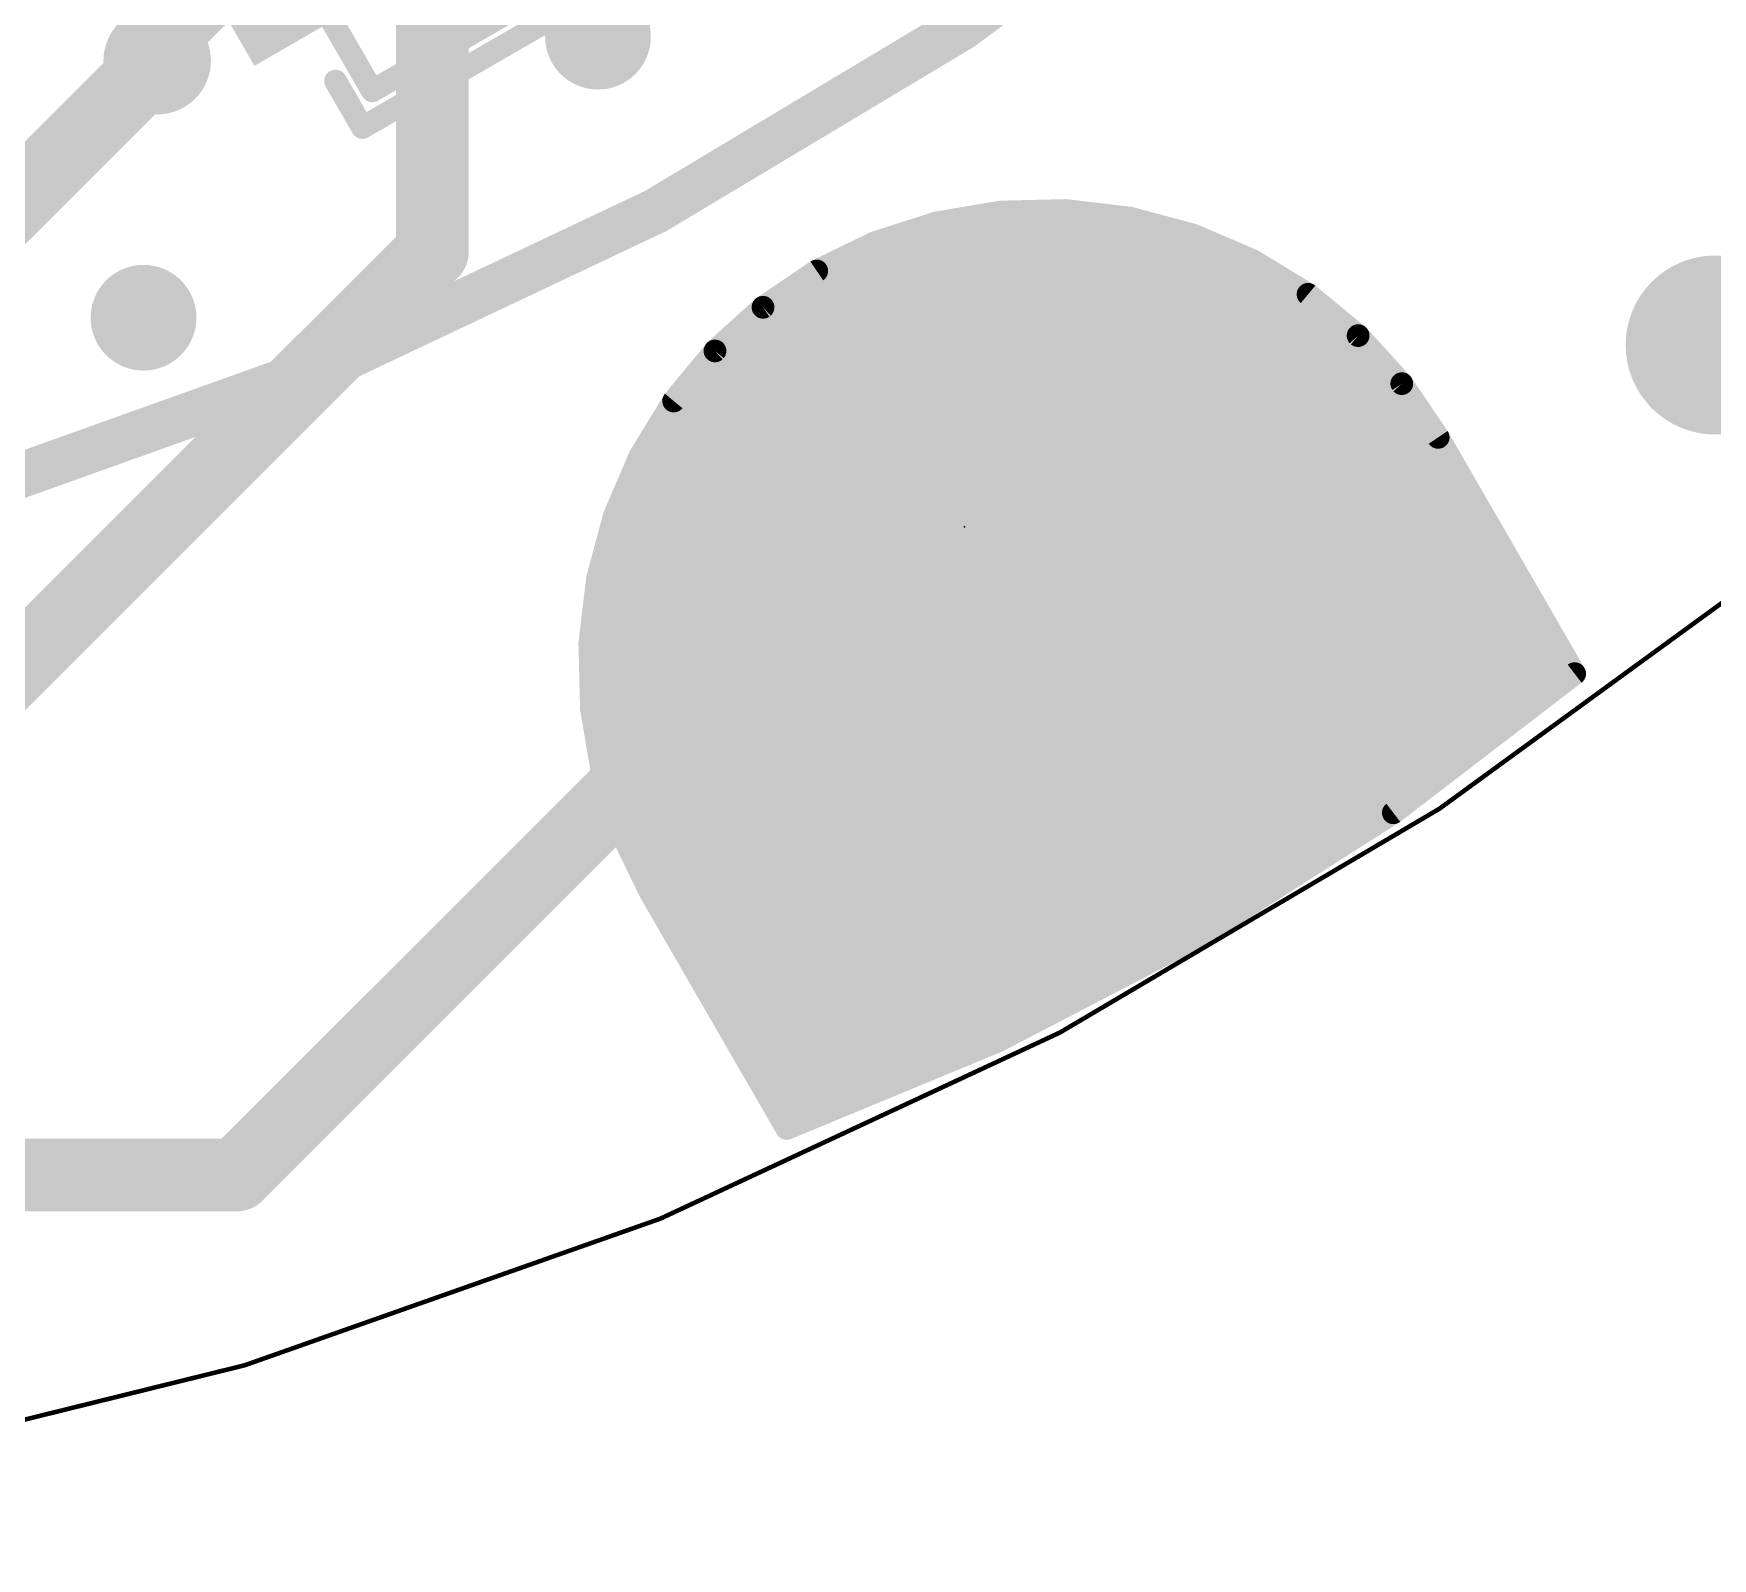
# Model space of a CAD drawing. Extents: x -25.4 to 25.4, y -26.7 to 25.8.
# Drawn here: x 6.1 to 15.48, y -25.45 to -16.93 of the extents above; entities that cross this region are included whole.
import ezdxf

# ---------------------------------------------------------------- set-up
doc = ezdxf.new("R2010")
doc.units = 0
for name, color, linetype in [('1', 12, 'CONTINUOUS'), ('16', 5, 'CONTINUOUS'), ('17', 110, 'CONTINUOUS'), ('18', 110, 'CONTINUOUS'), ('20', 53, 'CONTINUOUS'), ('21', 53, 'CONTINUOUS'), ('23', 53, 'CONTINUOUS'), ('51', 53, 'CONTINUOUS')]:
    doc.layers.add(name, color=color, linetype=linetype)

# ---------------------------------------------------------------- blocks, each defined once
blk = doc.blocks.new('ROUNDP')
at = {"const_width": 0.5}
blk.add_lwpolyline([(0, -0.25, 1), (0, 0.25, 1), (0, -0.25)], format="xyb", dxfattribs=at)
blk = doc.blocks.new('RECT')
blk.add_solid([(-0.5, -0.5), (0.5, -0.5), (-0.5, 0.5), (0.5, 0.5)])
blk = doc.blocks.new('PIE')
at = {"const_width": 0.5}
blk.add_lwpolyline([(0, -0.25, 1), (0, 0.25, 1), (0, -0.25)], format="xyb", dxfattribs=at)
blk = doc.blocks.new('ROUNDV')
at = {"const_width": 0.5}
blk.add_lwpolyline([(0, -0.25, 1), (0, 0.25, 1), (0, -0.25)], format="xyb", dxfattribs=at)

msp = doc.modelspace()

# ---------------------------------------------------------------- linework, layer by layer
at = {"layer": '1'}
for points, const_width in [([(0, -20.32, 0.4142), (20.32, 0)], 0.254), ([(6.7496, -17.0366, 1), (6.8394, -17.1264)], 0.127), ([(11.5053, -17.8947, 1), (11.5068, -17.9581)], 0.0635), ([(11.5113, -17.9577, 1), (11.5008, -17.8951)], 0.0635), ([(11.8721, -17.8862, 1), (11.8646, -17.9493)], 0.0635), ([(11.8691, -17.9495, 1), (11.8676, -17.886)], 0.0635), ([(12.2364, -17.9301, 1), (12.22, -17.9915)], 0.0635), ([(12.2244, -17.9923, 1), (12.232, -17.9293)], 0.0635), ([(11.0001, -18.0023, 1), (11.0001, -18.0658)], 0.0635), ([(11.1434, -17.9552, 1), (11.1539, -18.0178)], 0.0635), ([(11.1583, -18.0167, 1), (11.139, -17.9563)], 0.0635), ([(12.5014, -18.0658, 1), (12.5014, -18.0023)], 0.0635), ([(12.5908, -18.0254, 1), (12.5658, -18.0838)], 0.0635), ([(12.57, -18.0853, 1), (12.5865, -18.0239)], 0.0635), ([(10.7938, -18.0666, 1), (10.8131, -18.1271)], 0.0635), ([(10.8174, -18.1254, 1), (10.7896, -18.0683)], 0.0635), ([(10.6714, -18.1293, 1), (10.6714, -18.1928)], 0.0635), ([(12.8267, -18.1928, 1), (12.8267, -18.1293)], 0.0635), ([(12.9279, -18.1701, 1), (12.8949, -18.2244)], 0.0635), ([(12.8989, -18.2264, 1), (12.9239, -18.1681)], 0.0635), ([(10.429, -18.2563, 1), (10.429, -18.3197)], 0.0635), ([(10.4636, -18.2266, 1), (10.4914, -18.2837)], 0.0635), ([(10.4953, -18.2815, 1), (10.4597, -18.2289)], 0.0635), ([(13.0603, -18.3197, 1), (13.0603, -18.2563)], 0.0635), ([(10.2414, -18.3833, 1), (10.2414, -18.4467)], 0.0635), ([(13.2411, -18.3614, 1), (13.2006, -18.4104)], 0.0635), ([(13.2043, -18.413, 1), (13.2374, -18.3588)], 0.0635), ([(13.2561, -18.4467, 1), (13.2561, -18.3833)], 0.0635), ([(10.1596, -18.432, 1), (10.1952, -18.4846)], 0.0635), ([(10.1987, -18.4818, 1), (10.156, -18.4348)], 0.0635), ([(10.0853, -18.5103, 1), (10.0853, -18.5738)], 0.0635), ([(13.4099, -18.5738, 1), (13.4099, -18.5103)], 0.0635), ([(13.5238, -18.5953, 1), (13.4768, -18.638)], 0.0635), ([(13.4801, -18.6411, 1), (13.5205, -18.5921)], 0.0635), ([(9.8879, -18.6786, 1), (9.9306, -18.7256)], 0.0635), ([(9.9337, -18.7223, 1), (9.8847, -18.6819)], 0.0635), ([(9.9456, -18.6373, 1), (9.9456, -18.7007)], 0.0635), ([(13.5479, -18.7007, 1), (13.5479, -18.6373)], 0.0635), ([(9.8317, -18.7643, 1), (9.8317, -18.8277)], 0.0635), ([(13.6634, -18.8277, 1), (13.6634, -18.7643)], 0.0635), ([(13.7704, -18.867, 1), (13.7178, -18.9026)], 0.0635), ([(13.7206, -18.9061, 1), (13.7676, -18.8634)], 0.0635), ([(9.654, -18.9613, 1), (9.703, -19.0018)], 0.0635), ([(9.7056, -18.9981, 1), (9.6514, -18.965)], 0.0635), ([(9.7268, -18.8913, 1), (9.7268, -18.9548)], 0.0635), ([(13.77, -18.9548, 1), (13.77, -18.8913)], 0.0635), ([(9.6368, -19.0183, 1), (9.6368, -19.0817)], 0.0635), ([(13.8559, -19.0817, 1), (13.8559, -19.0183)], 0.0635), ([(9.5593, -19.1453, 1), (9.5593, -19.2087)], 0.0635), ([(13.9747, -19.169, 1), (13.9197, -19.2008)], 0.0635), ([(13.9419, -19.2087, 1), (13.9419, -19.1453)], 0.0635), ([(13.9209, -19.2027, 1), (13.9735, -19.1671)], 0.0635), ([(9.4843, -19.2723, 1), (9.4843, -19.3358)], 0.0635), ([(9.4627, -19.2745, 1), (9.517, -19.3075)], 0.0635), ([(9.519, -19.3035, 1), (9.4607, -19.2785)], 0.0635), ([(14.016, -19.3358, 1), (14.016, -19.2723)], 0.0635), ([(9.4299, -19.3993, 1), (9.4299, -19.4627)], 0.0635), ([(14.0893, -19.4627, 1), (14.0893, -19.3993)], 0.0635), ([(9.3755, -19.5263, 1), (9.3755, -19.5897)], 0.0635), ([(14.1626, -19.5897, 1), (14.1626, -19.5263)], 0.0635), ([(9.318, -19.6116, 1), (9.3764, -19.6366)], 0.0635), ([(9.3779, -19.6324, 1), (9.3165, -19.6159)], 0.0635), ([(9.3309, -19.6533, 1), (9.3309, -19.7168)], 0.0635), ([(14.2359, -19.7168, 1), (14.2359, -19.6533)], 0.0635), ([(9.2969, -19.7803, 1), (9.2969, -19.8438)], 0.0635), ([(14.3093, -19.8438, 1), (14.3093, -19.7803)], 0.0635), ([(9.2227, -19.966, 1), (9.2841, -19.9824)], 0.0635), ([(9.2849, -19.978, 1), (9.2219, -19.9704)], 0.0635), ([(9.2628, -19.9073, 1), (9.2628, -19.9707)], 0.0635), ([(14.3826, -19.9707, 1), (14.3826, -19.9073)], 0.0635), ([(9.2424, -20.0343, 1), (9.2424, -20.0978)], 0.0635), ([(14.4559, -20.0978, 1), (14.4559, -20.0343)], 0.0635), ([(9.2272, -20.1613, 1), (9.2272, -20.2248)], 0.0635), ([(14.5292, -20.2248, 1), (14.5292, -20.1613)], 0.0635), ([(9.2421, -20.3333, 1), (9.1786, -20.3348)], 0.0635), ([(9.1788, -20.3303, 1), (9.2419, -20.3378)], 0.0635), ([(9.2121, -20.2883, 1), (9.2121, -20.3517)], 0.0635), ([(14.6026, -20.3517, 1), (14.6026, -20.2883)], 0.0635), ([(9.2131, -20.4153, 1), (9.2131, -20.4788)], 0.0635), ([(14.6759, -20.4788, 1), (14.6759, -20.4153)], 0.0635), ([(9.2161, -20.5423, 1), (9.2161, -20.6058)], 0.0635), ([(14.6189, -20.6058, 1), (14.6189, -20.5423)], 0.0635), ([(14.6817, -20.5206, 1), (14.7367, -20.4888)], 0.0635), ([(14.7285, -20.5299, 1), (14.6899, -20.4795)], 0.0635), ([(9.2503, -20.6911, 1), (9.1877, -20.7016)], 0.0635), ([(9.1873, -20.6971, 1), (9.2507, -20.6956)], 0.0635), ([(9.2198, -20.6693, 1), (9.2198, -20.7327)], 0.0635), ([(14.4534, -20.7327, 1), (14.4534, -20.6693)], 0.0635), ([(9.2411, -20.7963, 1), (9.2411, -20.8597)], 0.0635), ([(14.2879, -20.8597, 1), (14.2879, -20.7963)], 0.0635), ([(9.2625, -20.9233, 1), (9.2625, -20.9868)], 0.0635), ([(14.1224, -20.9868, 1), (14.1224, -20.9233)], 0.0635), ([(9.3093, -21.0441, 1), (9.2489, -21.0634)], 0.0635), ([(9.2478, -21.059, 1), (9.3104, -21.0485)], 0.0635), ([(9.2881, -21.0503, 1), (9.2881, -21.1137)], 0.0635), ([(13.9569, -21.1137, 1), (13.9569, -21.0503)], 0.0635), ([(9.3287, -21.1773, 1), (9.3287, -21.2407)], 0.0635), ([(13.7914, -21.2407, 1), (13.7914, -21.1773)], 0.0635), ([(9.3693, -21.3043, 1), (9.3693, -21.3678)], 0.0635), ([(13.6113, -21.3678, 1), (13.6113, -21.3043)], 0.0635), ([(13.6775, -21.2563, 1), (13.7162, -21.3067)], 0.0635), ([(13.7139, -21.3083, 1), (13.6798, -21.2548)], 0.0635), ([(9.418, -21.385, 1), (9.3609, -21.4128)], 0.0635), ([(9.3592, -21.4086, 1), (9.4197, -21.3892)], 0.0635), ([(9.4206, -21.4313, 1), (9.4206, -21.4947)], 0.0635), ([(13.412, -21.4947, 1), (13.412, -21.4313)], 0.0635), ([(9.4823, -21.5583, 1), (9.4823, -21.6217)], 0.0635), ([(13.2126, -21.6217, 1), (13.2126, -21.5583)], 0.0635), ([(9.544, -21.6853, 1), (9.544, -21.7488)], 0.0635), ([(13.0133, -21.7488, 1), (13.0133, -21.6853)], 0.0635), ([(9.5753, -21.709, 1), (9.5203, -21.7408)], 0.0635), ([(9.5192, -21.7388, 1), (9.5764, -21.711)], 0.0635), ([(9.6166, -21.8123, 1), (9.6166, -21.8758)], 0.0635), ([(12.8139, -21.8758, 1), (12.8139, -21.8123)], 0.0635), ([(9.6899, -21.9393, 1), (9.6899, -22.0027)], 0.0635), ([(12.6036, -21.9404, 1), (12.6377, -21.9939)], 0.0635), ([(12.6353, -21.9953, 1), (12.6059, -21.939)], 0.0635), ([(12.6132, -22.0027, 1), (12.6132, -21.9393)], 0.0635), ([(9.7632, -22.0663, 1), (9.7632, -22.1298)], 0.0635), ([(12.3693, -22.1298, 1), (12.3693, -22.0663)], 0.0635), ([(9.8365, -22.1933, 1), (9.8365, -22.2568)], 0.0635), ([(12.1253, -22.2568, 1), (12.1253, -22.1933)], 0.0635), ([(9.9099, -22.3203, 1), (9.9099, -22.3837)], 0.0635), ([(11.8814, -22.3837, 1), (11.8814, -22.3203)], 0.0635), ([(9.9832, -22.4473, 1), (9.9832, -22.5108)], 0.0635), ([(11.4741, -22.5282, 1), (11.5034, -22.5846)], 0.0635), ([(11.5009, -22.5857, 1), (11.4766, -22.5271)], 0.0635), ([(11.6374, -22.5108, 1), (11.6374, -22.4473)], 0.0635), ([(10.0565, -22.5743, 1), (10.0565, -22.6378)], 0.0635), ([(11.369, -22.6378, 1), (11.369, -22.5743)], 0.0635), ([(10.1298, -22.7013, 1), (10.1298, -22.7647)], 0.0635), ([(11.0624, -22.7647, 1), (11.0624, -22.7013)], 0.0635), ([(10.2031, -22.8283, 1), (10.2031, -22.8917)], 0.0635), ([(10.7557, -22.8917, 1), (10.7557, -22.8283)], 0.0635), ([(10.2765, -22.9553, 1), (10.2765, -23.0188)], 0.0635), ([(10.4491, -23.0188, 1), (10.4491, -22.9553)], 0.0635), ([(10.2976, -23.0154, 1), (10.3219, -23.0741)], 0.0635), ([(10.2823, -23.0606, 1), (10.3373, -23.0288)], 0.0635)]:
    msp.add_lwpolyline(points, format="xyb", dxfattribs=dict(at, const_width=const_width))
for points, const_width in [([(7.3842, -16.4918), (6.7945, -17.0815)], 0.254), ([(11.5061, -17.9264), (11.1487, -17.9865)], 0.127), ([(11.8684, -17.9178), (11.5061, -17.9264)], 0.127), ([(12.2282, -17.9608), (11.8684, -17.9178)], 0.127), ([(12.5783, -18.0546), (12.2282, -17.9608)], 0.127), ([(11.1487, -17.9865), (10.8035, -18.0968)], 0.127), ([(11.0001, -18.034), (12.5014, -18.034)], 0.127), ([(12.9114, -18.1973), (12.5783, -18.0546)], 0.127), ([(10.8035, -18.0968), (10.4775, -18.2552)], 0.127), ([(10.6714, -18.161), (12.8267, -18.161)], 0.127), ([(13.2208, -18.3859), (12.9114, -18.1973)], 0.127), ([(10.4775, -18.2552), (10.1774, -18.4583)], 0.127), ([(10.429, -18.288), (13.0603, -18.288)], 0.127), ([(10.2414, -18.415), (13.2561, -18.415)], 0.127), ([(13.5003, -18.6166), (13.2208, -18.3859)], 0.127), ([(10.1774, -18.4583), (9.9092, -18.7021)], 0.127), ([(10.0853, -18.542), (13.4099, -18.542)], 0.127), ([(13.7441, -18.8848), (13.5003, -18.6166)], 0.127), ([(9.9092, -18.7021), (9.6785, -18.9816)], 0.127), ([(9.9456, -18.669), (13.5479, -18.669)], 0.127), ([(9.8317, -18.796), (13.6634, -18.796)], 0.127), ([(13.9472, -19.1849), (13.7441, -18.8848)], 0.127), ([(9.6785, -18.9816), (9.4899, -19.291)], 0.127), ([(9.7268, -18.923), (13.77, -18.923)], 0.127), ([(9.6368, -19.05), (13.8559, -19.05)], 0.127), ([(9.5593, -19.177), (13.9419, -19.177)], 0.127), ([(14.7092, -20.5047), (13.9472, -19.1849)], 0.127), ([(9.4899, -19.291), (9.3472, -19.6241)], 0.127), ([(9.4843, -19.304), (14.016, -19.304)], 0.127), ([(9.4299, -19.431), (14.0893, -19.431)], 0.127), ([(9.3755, -19.558), (14.1626, -19.558)], 0.127), ([(9.3472, -19.6241), (9.2534, -19.9742)], 0.127), ([(9.3309, -19.685), (14.2359, -19.685)], 0.127), ([(9.2969, -19.812), (14.3093, -19.812)], 0.127), ([(9.2534, -19.9742), (9.2104, -20.334)], 0.127), ([(9.2628, -19.939), (14.3826, -19.939)], 0.127), ([(9.2424, -20.066), (14.4559, -20.066)], 0.127), ([(9.2272, -20.193), (14.5292, -20.193)], 0.127), ([(9.2104, -20.334), (9.219, -20.6963)], 0.127), ([(9.2121, -20.32), (14.6026, -20.32)], 0.127), ([(9.2131, -20.447), (14.6759, -20.447)], 0.127), ([(9.2161, -20.574), (14.6189, -20.574)], 0.127), ([(13.6968, -21.2815), (14.7092, -20.5047)], 0.127), ([(9.219, -20.6963), (9.2791, -21.0537)], 0.127), ([(9.2198, -20.701), (14.4534, -20.701)], 0.127), ([(9.2411, -20.828), (14.2879, -20.828)], 0.127), ([(9.2625, -20.955), (14.1224, -20.955)], 0.127), ([(9.2791, -21.0537), (9.3894, -21.3989)], 0.127), ([(9.2881, -21.082), (13.9569, -21.082)], 0.127), ([(9.3287, -21.209), (13.7914, -21.209)], 0.127), ([(9.3693, -21.336), (13.6113, -21.336)], 0.127), ([(12.6206, -21.9672), (13.6968, -21.2815)], 0.127), ([(9.3894, -21.3989), (9.5478, -21.7249)], 0.127), ([(9.4206, -21.463), (13.412, -21.463)], 0.127), ([(9.4823, -21.59), (13.2126, -21.59)], 0.127), ([(9.544, -21.717), (13.0133, -21.717)], 0.127), ([(9.5478, -21.7249), (10.3098, -23.0447)], 0.127), ([(9.6166, -21.844), (12.8139, -21.844)], 0.127), ([(9.6899, -21.971), (12.6132, -21.971)], 0.127), ([(11.4887, -22.5564), (12.6206, -21.9672)], 0.127), ([(9.7632, -22.098), (12.3693, -22.098)], 0.127), ([(9.8365, -22.225), (12.1253, -22.225)], 0.127), ([(9.9099, -22.352), (11.8814, -22.352)], 0.127), ([(9.9832, -22.479), (11.6374, -22.479)], 0.127), ([(10.3098, -23.0447), (11.4887, -22.5564)], 0.127), ([(10.0565, -22.606), (11.369, -22.606)], 0.127), ([(10.1298, -22.733), (11.0624, -22.733)], 0.127), ([(10.2031, -22.86), (10.7557, -22.86)], 0.127), ([(10.2765, -22.987), (10.4491, -22.987)], 0.127)]:
    msp.add_lwpolyline(points, dxfattribs=dict(at, const_width=const_width))
at = {"layer": '16'}
for points, const_width in [([(0, -20.32, 0.4142), (20.32, 0)], 0.254), ([(6.8663, -17.1533, 1), (6.7227, -17.0097)], 0.2032), ([(11.5053, -17.8947, 1), (11.5068, -17.9581)], 0.0635), ([(11.5113, -17.9577, 1), (11.5008, -17.8951)], 0.0635), ([(11.8721, -17.8862, 1), (11.8646, -17.9493)], 0.0635), ([(11.8691, -17.9495, 1), (11.8676, -17.886)], 0.0635), ([(12.2364, -17.9301, 1), (12.22, -17.9915)], 0.0635), ([(12.2244, -17.9923, 1), (12.232, -17.9293)], 0.0635), ([(8.403, -18.2201, 1), (8.2594, -18.0765)], 0.2032), ([(11.0001, -18.0023, 1), (11.0001, -18.0658)], 0.0635), ([(11.1434, -17.9552, 1), (11.1539, -18.0178)], 0.0635), ([(11.1583, -18.0167, 1), (11.139, -17.9563)], 0.0635), ([(12.5014, -18.0658, 1), (12.5014, -18.0023)], 0.0635), ([(12.5908, -18.0254, 1), (12.5658, -18.0838)], 0.0635), ([(12.57, -18.0853, 1), (12.5865, -18.0239)], 0.0635), ([(8.2296, -18.1483, 1), (8.4328, -18.1483)], 0.2032), ([(10.7938, -18.0666, 1), (10.8131, -18.1271)], 0.0635), ([(10.8174, -18.1254, 1), (10.7896, -18.0683)], 0.0635), ([(10.6714, -18.1293, 1), (10.6714, -18.1928)], 0.0635), ([(12.8267, -18.1928, 1), (12.8267, -18.1293)], 0.0635), ([(12.9279, -18.1701, 1), (12.8949, -18.2244)], 0.0635), ([(12.8989, -18.2264, 1), (12.9239, -18.1681)], 0.0635), ([(10.429, -18.2563, 1), (10.429, -18.3197)], 0.0635), ([(10.4636, -18.2266, 1), (10.4914, -18.2837)], 0.0635), ([(10.4953, -18.2815, 1), (10.4597, -18.2289)], 0.0635), ([(13.0603, -18.3197, 1), (13.0603, -18.2563)], 0.0635), ([(10.2414, -18.3833, 1), (10.2414, -18.4467)], 0.0635), ([(13.2411, -18.3614, 1), (13.2006, -18.4104)], 0.0635), ([(13.2043, -18.413, 1), (13.2374, -18.3588)], 0.0635), ([(13.2561, -18.4467, 1), (13.2561, -18.3833)], 0.0635), ([(10.1596, -18.432, 1), (10.1952, -18.4846)], 0.0635), ([(10.1987, -18.4818, 1), (10.156, -18.4348)], 0.0635), ([(10.0853, -18.5103, 1), (10.0853, -18.5738)], 0.0635), ([(13.4099, -18.5738, 1), (13.4099, -18.5103)], 0.0635), ([(13.5238, -18.5953, 1), (13.4768, -18.638)], 0.0635), ([(13.4801, -18.6411, 1), (13.5205, -18.5921)], 0.0635), ([(9.8879, -18.6786, 1), (9.9306, -18.7256)], 0.0635), ([(9.9337, -18.7223, 1), (9.8847, -18.6819)], 0.0635), ([(9.9456, -18.6373, 1), (9.9456, -18.7007)], 0.0635), ([(13.5479, -18.7007, 1), (13.5479, -18.6373)], 0.0635), ([(9.8317, -18.7643, 1), (9.8317, -18.8277)], 0.0635), ([(13.6634, -18.8277, 1), (13.6634, -18.7643)], 0.0635), ([(13.7704, -18.867, 1), (13.7178, -18.9026)], 0.0635), ([(13.7206, -18.9061, 1), (13.7676, -18.8634)], 0.0635), ([(9.654, -18.9613, 1), (9.703, -19.0018)], 0.0635), ([(9.7056, -18.9981, 1), (9.6514, -18.965)], 0.0635), ([(9.7268, -18.8913, 1), (9.7268, -18.9548)], 0.0635), ([(13.77, -18.9548, 1), (13.77, -18.8913)], 0.0635), ([(9.6368, -19.0183, 1), (9.6368, -19.0817)], 0.0635), ([(13.8559, -19.0817, 1), (13.8559, -19.0183)], 0.0635), ([(9.5593, -19.1453, 1), (9.5593, -19.2087)], 0.0635), ([(13.9747, -19.169, 1), (13.9197, -19.2008)], 0.0635), ([(13.9419, -19.2087, 1), (13.9419, -19.1453)], 0.0635), ([(13.9209, -19.2027, 1), (13.9735, -19.1671)], 0.0635), ([(9.4843, -19.2723, 1), (9.4843, -19.3358)], 0.0635), ([(9.4627, -19.2745, 1), (9.517, -19.3075)], 0.0635), ([(9.519, -19.3035, 1), (9.4607, -19.2785)], 0.0635), ([(14.016, -19.3358, 1), (14.016, -19.2723)], 0.0635), ([(9.4299, -19.3993, 1), (9.4299, -19.4627)], 0.0635), ([(14.0893, -19.4627, 1), (14.0893, -19.3993)], 0.0635), ([(9.3755, -19.5263, 1), (9.3755, -19.5897)], 0.0635), ([(14.1626, -19.5897, 1), (14.1626, -19.5263)], 0.0635), ([(9.318, -19.6116, 1), (9.3764, -19.6366)], 0.0635), ([(9.3779, -19.6324, 1), (9.3165, -19.6159)], 0.0635), ([(9.3309, -19.6533, 1), (9.3309, -19.7168)], 0.0635), ([(14.2359, -19.7168, 1), (14.2359, -19.6533)], 0.0635), ([(9.2969, -19.7803, 1), (9.2969, -19.8438)], 0.0635), ([(14.3093, -19.8438, 1), (14.3093, -19.7803)], 0.0635), ([(9.2227, -19.966, 1), (9.2841, -19.9824)], 0.0635), ([(9.2849, -19.978, 1), (9.2219, -19.9704)], 0.0635), ([(9.2628, -19.9073, 1), (9.2628, -19.9707)], 0.0635), ([(10.4186, -20.0233, 1), (10.4186, -20.2265)], 0.2032), ([(10.4904, -20.1968, 1), (10.3467, -20.0531)], 0.2032), ([(11.557, -20.2265, 1), (11.557, -20.0233)], 0.2032), ([(14.3826, -19.9707, 1), (14.3826, -19.9073)], 0.0635), ([(9.2424, -20.0343, 1), (9.2424, -20.0978)], 0.0635), ([(14.4559, -20.0978, 1), (14.4559, -20.0343)], 0.0635), ([(9.2272, -20.1613, 1), (9.2272, -20.2248)], 0.0635), ([(14.5292, -20.2248, 1), (14.5292, -20.1613)], 0.0635), ([(9.2421, -20.3333, 1), (9.1786, -20.3348)], 0.0635), ([(9.1788, -20.3303, 1), (9.2419, -20.3378)], 0.0635), ([(9.2121, -20.2883, 1), (9.2121, -20.3517)], 0.0635), ([(14.6026, -20.3517, 1), (14.6026, -20.2883)], 0.0635), ([(9.2131, -20.4153, 1), (9.2131, -20.4788)], 0.0635), ([(14.6759, -20.4788, 1), (14.6759, -20.4153)], 0.0635), ([(9.2161, -20.5423, 1), (9.2161, -20.6058)], 0.0635), ([(14.6189, -20.6058, 1), (14.6189, -20.5423)], 0.0635), ([(14.6817, -20.5206, 1), (14.7367, -20.4888)], 0.0635), ([(14.7285, -20.5299, 1), (14.6899, -20.4795)], 0.0635), ([(9.2503, -20.6911, 1), (9.1877, -20.7016)], 0.0635), ([(9.1873, -20.6971, 1), (9.2507, -20.6956)], 0.0635), ([(9.2198, -20.6693, 1), (9.2198, -20.7327)], 0.0635), ([(14.4534, -20.7327, 1), (14.4534, -20.6693)], 0.0635), ([(9.2411, -20.7963, 1), (9.2411, -20.8597)], 0.0635), ([(14.2879, -20.8597, 1), (14.2879, -20.7963)], 0.0635), ([(9.2625, -20.9233, 1), (9.2625, -20.9868)], 0.0635), ([(14.1224, -20.9868, 1), (14.1224, -20.9233)], 0.0635), ([(9.3093, -21.0441, 1), (9.2489, -21.0634)], 0.0635), ([(9.2478, -21.059, 1), (9.3104, -21.0485)], 0.0635), ([(9.2881, -21.0503, 1), (9.2881, -21.1137)], 0.0635), ([(13.9569, -21.1137, 1), (13.9569, -21.0503)], 0.0635), ([(9.3287, -21.1773, 1), (9.3287, -21.2407)], 0.0635), ([(13.7914, -21.2407, 1), (13.7914, -21.1773)], 0.0635), ([(9.3693, -21.3043, 1), (9.3693, -21.3678)], 0.0635), ([(13.6113, -21.3678, 1), (13.6113, -21.3043)], 0.0635), ([(13.6775, -21.2563, 1), (13.7162, -21.3067)], 0.0635), ([(13.7139, -21.3083, 1), (13.6798, -21.2548)], 0.0635), ([(9.418, -21.385, 1), (9.3609, -21.4128)], 0.0635), ([(9.3592, -21.4086, 1), (9.4197, -21.3892)], 0.0635), ([(9.4206, -21.4313, 1), (9.4206, -21.4947)], 0.0635), ([(13.412, -21.4947, 1), (13.412, -21.4313)], 0.0635), ([(9.4823, -21.5583, 1), (9.4823, -21.6217)], 0.0635), ([(13.2126, -21.6217, 1), (13.2126, -21.5583)], 0.0635), ([(9.544, -21.6853, 1), (9.544, -21.7488)], 0.0635), ([(13.0133, -21.7488, 1), (13.0133, -21.6853)], 0.0635), ([(9.5753, -21.709, 1), (9.5203, -21.7408)], 0.0635), ([(9.5192, -21.7388, 1), (9.5764, -21.711)], 0.0635), ([(9.6166, -21.8123, 1), (9.6166, -21.8758)], 0.0635), ([(12.8139, -21.8758, 1), (12.8139, -21.8123)], 0.0635), ([(9.6899, -21.9393, 1), (9.6899, -22.0027)], 0.0635), ([(12.6036, -21.9404, 1), (12.6377, -21.9939)], 0.0635), ([(12.6353, -21.9953, 1), (12.6059, -21.939)], 0.0635), ([(12.6132, -22.0027, 1), (12.6132, -21.9393)], 0.0635), ([(9.7632, -22.0663, 1), (9.7632, -22.1298)], 0.0635), ([(12.3693, -22.1298, 1), (12.3693, -22.0663)], 0.0635), ([(9.8365, -22.1933, 1), (9.8365, -22.2568)], 0.0635), ([(12.1253, -22.2568, 1), (12.1253, -22.1933)], 0.0635), ([(9.9099, -22.3203, 1), (9.9099, -22.3837)], 0.0635), ([(11.8814, -22.3837, 1), (11.8814, -22.3203)], 0.0635), ([(9.9832, -22.4473, 1), (9.9832, -22.5108)], 0.0635), ([(11.4741, -22.5282, 1), (11.5034, -22.5846)], 0.0635), ([(11.5009, -22.5857, 1), (11.4766, -22.5271)], 0.0635), ([(11.6374, -22.5108, 1), (11.6374, -22.4473)], 0.0635), ([(10.0565, -22.5743, 1), (10.0565, -22.6378)], 0.0635), ([(11.369, -22.6378, 1), (11.369, -22.5743)], 0.0635), ([(10.1298, -22.7013, 1), (10.1298, -22.7647)], 0.0635), ([(11.0624, -22.7647, 1), (11.0624, -22.7013)], 0.0635), ([(10.2031, -22.8283, 1), (10.2031, -22.8917)], 0.0635), ([(10.7557, -22.8917, 1), (10.7557, -22.8283)], 0.0635), ([(10.2765, -22.9553, 1), (10.2765, -23.0188)], 0.0635), ([(10.4491, -23.0188, 1), (10.4491, -22.9553)], 0.0635), ([(10.2976, -23.0154, 1), (10.3219, -23.0741)], 0.0635), ([(10.2823, -23.0606, 1), (10.3373, -23.0288)], 0.0635), ([(7.1672, -23.2327, 1), (7.3108, -23.3763)], 0.2032), ([(7.239, -23.4061, 1), (7.239, -23.2029)], 0.2032)]:
    msp.add_lwpolyline(points, format="xyb", dxfattribs=dict(at, const_width=const_width))
for points, const_width in [([(8.3312, -14.6177), (8.3312, -18.1483)], 0.4064), ([(6.7945, -17.0815), (4.8387, -19.0373)], 0.4064), ([(11.5061, -17.9264), (11.1487, -17.9865)], 0.127), ([(11.8684, -17.9178), (11.5061, -17.9264)], 0.127), ([(12.2282, -17.9608), (11.8684, -17.9178)], 0.127), ([(12.5783, -18.0546), (12.2282, -17.9608)], 0.127), ([(8.3312, -18.1483), (5.1435, -21.336)], 0.4064), ([(11.1487, -17.9865), (10.8035, -18.0968)], 0.127), ([(11.0001, -18.034), (12.5014, -18.034)], 0.127), ([(12.9114, -18.1973), (12.5783, -18.0546)], 0.127), ([(10.8035, -18.0968), (10.4775, -18.2552)], 0.127), ([(10.6714, -18.161), (12.8267, -18.161)], 0.127), ([(13.2208, -18.3859), (12.9114, -18.1973)], 0.127), ([(10.4775, -18.2552), (10.1774, -18.4583)], 0.127), ([(10.429, -18.288), (13.0603, -18.288)], 0.127), ([(10.2414, -18.415), (13.2561, -18.415)], 0.127), ([(13.5003, -18.6166), (13.2208, -18.3859)], 0.127), ([(10.1774, -18.4583), (9.9092, -18.7021)], 0.127), ([(10.0853, -18.542), (13.4099, -18.542)], 0.127), ([(13.7441, -18.8848), (13.5003, -18.6166)], 0.127), ([(9.9092, -18.7021), (9.6785, -18.9816)], 0.127), ([(9.9456, -18.669), (13.5479, -18.669)], 0.127), ([(9.8317, -18.796), (13.6634, -18.796)], 0.127), ([(13.9472, -19.1849), (13.7441, -18.8848)], 0.127), ([(9.6785, -18.9816), (9.4899, -19.291)], 0.127), ([(9.7268, -18.923), (13.77, -18.923)], 0.127), ([(9.6368, -19.05), (13.8559, -19.05)], 0.127), ([(9.5593, -19.177), (13.9419, -19.177)], 0.127), ([(14.7092, -20.5047), (13.9472, -19.1849)], 0.127), ([(9.4899, -19.291), (9.3472, -19.6241)], 0.127), ([(9.4843, -19.304), (14.016, -19.304)], 0.127), ([(9.4299, -19.431), (14.0893, -19.431)], 0.127), ([(9.3755, -19.558), (14.1626, -19.558)], 0.127), ([(9.3472, -19.6241), (9.2534, -19.9742)], 0.127), ([(9.3309, -19.685), (14.2359, -19.685)], 0.127), ([(9.2969, -19.812), (14.3093, -19.812)], 0.127), ([(10.4186, -20.1249), (7.239, -23.3045)], 0.4064), ([(9.2534, -19.9742), (9.2104, -20.334)], 0.127), ([(9.2628, -19.939), (14.3826, -19.939)], 0.127), ([(11.557, -20.1249), (10.4186, -20.1249)], 0.4064), ([(9.2424, -20.066), (14.4559, -20.066)], 0.127), ([(9.2272, -20.193), (14.5292, -20.193)], 0.127), ([(9.2104, -20.334), (9.219, -20.6963)], 0.127), ([(9.2121, -20.32), (14.6026, -20.32)], 0.127), ([(9.2131, -20.447), (14.6759, -20.447)], 0.127), ([(9.2161, -20.574), (14.6189, -20.574)], 0.127), ([(13.6968, -21.2815), (14.7092, -20.5047)], 0.127), ([(9.219, -20.6963), (9.2791, -21.0537)], 0.127), ([(9.2198, -20.701), (14.4534, -20.701)], 0.127), ([(9.2411, -20.828), (14.2879, -20.828)], 0.127), ([(9.2625, -20.955), (14.1224, -20.955)], 0.127), ([(9.2791, -21.0537), (9.3894, -21.3989)], 0.127), ([(9.2881, -21.082), (13.9569, -21.082)], 0.127), ([(9.3287, -21.209), (13.7914, -21.209)], 0.127), ([(9.3693, -21.336), (13.6113, -21.336)], 0.127), ([(12.6206, -21.9672), (13.6968, -21.2815)], 0.127), ([(9.3894, -21.3989), (9.5478, -21.7249)], 0.127), ([(9.4206, -21.463), (13.412, -21.463)], 0.127), ([(9.4823, -21.59), (13.2126, -21.59)], 0.127), ([(9.544, -21.717), (13.0133, -21.717)], 0.127), ([(9.5478, -21.7249), (10.3098, -23.0447)], 0.127), ([(9.6166, -21.844), (12.8139, -21.844)], 0.127), ([(9.6899, -21.971), (12.6132, -21.971)], 0.127), ([(11.4887, -22.5564), (12.6206, -21.9672)], 0.127), ([(9.7632, -22.098), (12.3693, -22.098)], 0.127), ([(9.8365, -22.225), (12.1253, -22.225)], 0.127), ([(9.9099, -22.352), (11.8814, -22.352)], 0.127), ([(9.9832, -22.479), (11.6374, -22.479)], 0.127), ([(10.3098, -23.0447), (11.4887, -22.5564)], 0.127), ([(10.0565, -22.606), (11.369, -22.606)], 0.127), ([(10.1298, -22.733), (11.0624, -22.733)], 0.127), ([(10.2031, -22.86), (10.7557, -22.86)], 0.127), ([(10.2765, -22.987), (10.4491, -22.987)], 0.127), ([(7.239, -23.3045), (0.5136, -23.3045)], 0.4064)]:
    msp.add_lwpolyline(points, dxfattribs=dict(at, const_width=const_width))
at = {"layer": '20', "const_width": 0.0254}
msp.add_lwpolyline([(-3.4925, 25.146, 14.4823), (3.4925, 25.146)], format="xyb", dxfattribs=at)
at = {"layer": '21', "const_width": 0.127}
for points in [[(7.9405, -17.4544), (11.2314, -15.5544)], [(7.7906, -17.1946), (7.9405, -17.4544)]]:
    msp.add_lwpolyline(points, dxfattribs=at)
at = {"layer": '21', "const_width": 0.0635}
for points in [[(7.818, -17.1788, 1), (7.7631, -17.2105)], [(7.9247, -17.427, 1), (7.9564, -17.4819)], [(7.9131, -17.4703, 1), (7.968, -17.4386)]]:
    msp.add_lwpolyline(points, format="xyb", dxfattribs=at)
at = {"layer": '23'}
msp.add_point((11.303, -19.685), dxfattribs=at)
at = {"layer": '51', "const_width": 0.127}
for points in [[(7.9955, -17.2495), (6.2455, -14.2185)], [(11.0265, -15.4995), (7.9955, -17.2495)]]:
    msp.add_lwpolyline(points, dxfattribs=at)
at = {"layer": '51', "const_width": 0.0635}
for points in [[(7.9796, -17.222, 1), (8.0113, -17.277)], [(7.968, -17.2654, 1), (8.0229, -17.2337)]]:
    msp.add_lwpolyline(points, format="xyb", dxfattribs=at)

# ---------------------------------------------------------------- block references
at = {"layer": '1', "xscale": 0.85, "rotation": 120}
msp.add_blockref('RECT', (7.558, -16.4918), dxfattribs=at)
at = {"layer": '1'}
msp.add_blockref('PIE', (15.494, -18.669), dxfattribs=at)
at = {"layer": '17', "xscale": 4.216, "yscale": 4.216}
for p, rotation in [((17.7882, -14.9315), 230), ((17.7882, -14.9315), 230), ((11.557, -20.1249), 210), ((11.557, -20.1249), 210)]:
    msp.add_blockref('ROUNDP', p, dxfattribs=dict(at, rotation=rotation))
at = {"layer": '18'}
for p, xscale, yscale in [((9.2558, -16.9469), 0.5906, 0.5906), ((9.2558, -16.9469), 0.5906, 0.5906), ((6.7945, -17.0815), 0.6, 0.6), ((6.7945, -17.0815), 0.6, 0.6), ((6.7183, -18.5166), 0.5906, 0.5906), ((6.7183, -18.5166), 0.5906, 0.5906)]:
    msp.add_blockref('ROUNDV', p, dxfattribs=dict(at, xscale=xscale, yscale=yscale))

doc.saveas('drawing.dxf')
